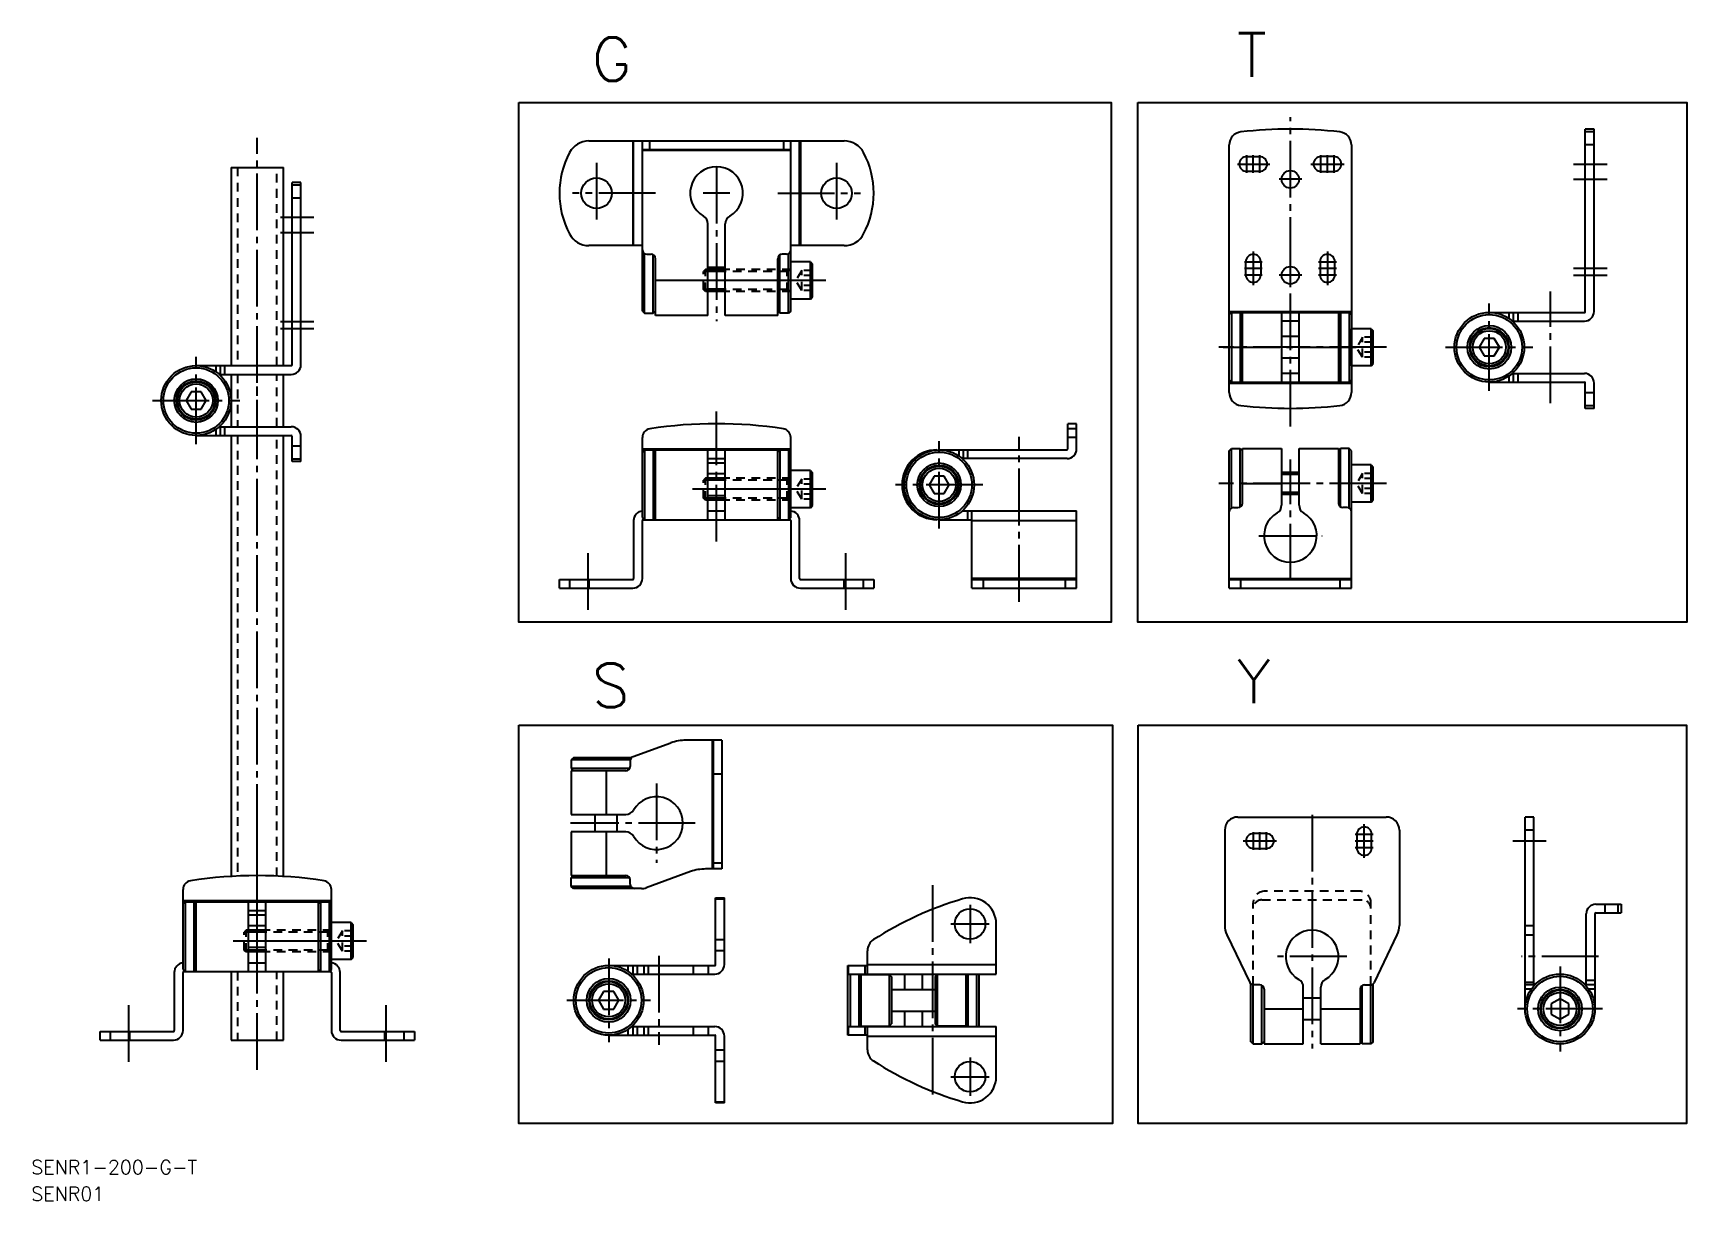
# Model space of a CAD drawing. Extents: x 132 to 511, y 24 to 292.
import ezdxf

# ---------------------------------------------------------------- set-up
doc = ezdxf.new("R2010")
doc.units = 0
doc.linetypes.add('CENTER', pattern=[17.5, 13, -1.5, 1.5, -1.5])
doc.linetypes.add('DASHED', pattern=[3.5, 2, -1.5])
doc.layers.get('0').update_dxf_attribs({"linetype": 'CONTINUOUS'})
doc.layers.add('CENTER', color=1, linetype='CENTER')
doc.styles.get("Standard").update_dxf_attribs({"font": 'txt.shx', "bigfont": '@extfont2.shx'})

msp = doc.modelspace()

# ---------------------------------------------------------------- linework, layer by layer
at = {"color": 7, "linetype": 'CONTINUOUS'}
for p, q in [((487.74, 227.99), (487.74, 269.79)), ((489.74, 269.79), (487.74, 269.79)), ((489.74, 269.15), (487.74, 269.15)), ((489.74, 227.99), (489.74, 269.79)), ((259.44, 267.1), (317.97, 267.1)), ((269.5, 267.1), (269.5, 243.1)), ((269.7, 243.1), (269.7, 267.1)), ((271.7, 228.1), (271.7, 267.1)), ((273.4, 265.1), (273.4, 267.1)), ((304.01, 267.1), (304.01, 265.1)), ((305.7, 228.1), (305.7, 267.1)), ((307.7, 243.1), (307.7, 267.1)), ((307.9, 267.1), (307.9, 243.1)), ((406.16, 209.42), (406.16, 266.17)), ((434.16, 266.17), (434.16, 209.42)), ((489.74, 266.17), (487.74, 266.17)), ((271.7, 265.1), (305.7, 265.1)), ((305.7, 264.9), (271.7, 264.9)), ((410.16, 263.49), (413.16, 263.49)), ((430.16, 263.49), (427.16, 263.49)), ((177.46, 260.98), (177.46, 215.58)), ((177.46, 260.98), (189.46, 260.98)), ((189.46, 215.58), (189.46, 260.98)), ((413.16, 260.09), (410.16, 260.09)), ((427.16, 260.09), (430.16, 260.09)), ((191.46, 215.78), (191.46, 257.58)), ((193.46, 257.58), (191.46, 257.58)), ((193.46, 256.93), (191.46, 256.93)), ((193.46, 253.95), (191.46, 253.95)), ((193.46, 215.78), (193.46, 257.58)), ((286.7, 227.1), (286.7, 248.11)), ((290.7, 227.1), (290.7, 248.11)), ((271.7, 243.1), (259.44, 243.1)), ((317.97, 243.1), (305.7, 243.1)), ((272.2, 227.6), (272.2, 241.23)), ((272.7, 241.1), (273.7, 241.1)), ((274.2, 227.6), (274.2, 240.96)), ((274.7, 227.1), (274.7, 240.1)), ((302.7, 227.1), (302.7, 240.1)), ((303.2, 227.6), (303.2, 240.96)), ((304.7, 241.1), (303.7, 241.1)), ((305.2, 227.6), (305.2, 241.23)), ((310.2, 239.35), (305.7, 239.35)), ((305.7, 230.85), (305.7, 239.35)), ((310.2, 230.85), (310.2, 239.35)), ((310.2, 239.35), (310.7, 238.85)), ((310.7, 231.35), (310.7, 238.85)), ((409.96, 236.39), (409.96, 239.39)), ((413.36, 239.39), (413.36, 236.39)), ((426.96, 239.39), (426.96, 236.39)), ((430.36, 236.39), (430.36, 239.39)), ((286.7, 235.1), (274.7, 235.1)), ((290.7, 238.1), (286.7, 238.1)), ((290.7, 237.6), (286.7, 237.6)), ((302.7, 235.1), (290.7, 235.1)), ((302.7, 235.1), (290.7, 235.1)), ((290.7, 233.1), (286.7, 233.1)), ((290.7, 232.6), (286.7, 232.6)), ((310.2, 230.85), (310.7, 231.35)), ((271.7, 228.1), (272.2, 227.6)), ((272.2, 227.6), (274.2, 227.6)), ((274.2, 227.6), (274.7, 228.1)), ((303.2, 227.6), (302.7, 228.1)), ((305.2, 227.6), (303.2, 227.6)), ((305.7, 228.1), (305.2, 227.6)), ((310.2, 230.85), (305.7, 230.85)), ((406.16, 227.99), (434.16, 227.99)), ((406.16, 227.79), (434.16, 227.79)), ((406.16, 227.29), (406.66, 227.79)), ((406.66, 227.79), (406.66, 211.79)), ((408.66, 227.79), (409.16, 227.29)), ((408.66, 227.79), (408.66, 211.79)), ((409.16, 211.79), (409.16, 227.79)), ((418.16, 227.79), (418.16, 211.79)), ((422.16, 211.79), (422.16, 227.79)), ((431.16, 227.79), (431.16, 211.79)), ((431.66, 227.79), (431.16, 227.29)), ((431.66, 227.79), (431.66, 211.79)), ((434.16, 227.29), (433.66, 227.79)), ((433.66, 227.79), (433.66, 211.79)), ((465.74, 227.79), (487.54, 227.79)), ((470.24, 227.79), (470.24, 226.37)), ((471.24, 227.79), (471.24, 225.79)), ((472.24, 227.79), (472.24, 225.79)), ((286.7, 227.1), (274.7, 227.1)), ((302.7, 227.1), (290.7, 227.1)), ((422.16, 225.79), (418.16, 225.79)), ((438.66, 224.04), (434.16, 224.04)), ((434.16, 215.54), (434.16, 224.04)), ((438.66, 215.54), (438.66, 224.04)), ((438.66, 224.04), (439.16, 223.54)), ((470.91, 225.79), (487.54, 225.79)), ((422.16, 222.29), (418.16, 222.29)), ((439.16, 216.04), (439.16, 223.54)), ((464.58, 221.79), (463.43, 219.79)), ((463.43, 219.79), (464.58, 217.79)), ((466.89, 221.79), (464.58, 221.79)), ((468.05, 219.79), (466.89, 221.79)), ((466.89, 217.79), (468.05, 219.79)), ((422.16, 217.29), (418.16, 217.29)), ((438.66, 215.54), (439.16, 216.04)), ((464.58, 217.79), (466.89, 217.79)), ((169.46, 215.58), (191.26, 215.58)), ((173.96, 215.58), (173.96, 214.15)), ((174.63, 213.58), (191.26, 213.58)), ((174.96, 215.58), (174.96, 213.58)), ((175.96, 215.58), (175.96, 213.58)), ((177.46, 213.58), (177.46, 201.58)), ((189.46, 201.58), (189.46, 213.58)), ((406.16, 212.29), (406.66, 211.79)), ((408.66, 211.79), (409.16, 212.29)), ((422.16, 213.79), (418.16, 213.79)), ((431.66, 211.79), (431.16, 212.29)), ((434.16, 212.29), (433.66, 211.79)), ((438.66, 215.54), (434.16, 215.54)), ((470.24, 213.22), (470.24, 211.79)), ((470.91, 213.79), (487.54, 213.79)), ((471.24, 213.79), (471.24, 211.79)), ((472.24, 213.79), (472.24, 211.79)), ((168.3, 209.58), (167.15, 207.58)), ((170.61, 209.58), (168.3, 209.58)), ((171.76, 207.58), (170.61, 209.58)), ((406.16, 211.79), (434.16, 211.79)), ((406.16, 211.59), (434.16, 211.59)), ((465.74, 211.79), (487.54, 211.79)), ((487.74, 205.79), (487.74, 211.59)), ((487.74, 209.42), (489.74, 209.42)), ((489.74, 205.79), (489.74, 211.59)), ((167.15, 207.58), (168.3, 205.58)), ((168.3, 205.58), (170.61, 205.58)), ((170.61, 205.58), (171.76, 207.58)), ((487.74, 206.44), (489.74, 206.44)), ((489.74, 205.79), (487.74, 205.79)), ((173.96, 201), (173.96, 199.58)), ((174.63, 201.58), (191.26, 201.58)), ((174.96, 201.58), (174.96, 199.58)), ((175.96, 201.58), (175.96, 199.58)), ((369.19, 196.47), (369.19, 202.27)), ((371.19, 202.27), (369.19, 202.27)), ((371.19, 201.09), (369.19, 201.09)), ((371.19, 196.47), (371.19, 202.27)), ((169.46, 199.58), (191.26, 199.58)), ((177.46, 199.58), (177.46, 132.27)), ((189.46, 122.07), (189.46, 199.58)), ((191.46, 193.58), (191.46, 199.38)), ((191.46, 197.2), (193.46, 197.2)), ((193.46, 193.58), (193.46, 199.38)), ((271.7, 180.77), (271.7, 199.12)), ((305.7, 180.77), (305.7, 199.12)), ((371.19, 199.12), (369.19, 199.12)), ((191.46, 194.22), (193.46, 194.22)), ((193.46, 193.58), (191.46, 193.58)), ((305.7, 196.47), (271.7, 196.47)), ((271.7, 195.77), (272.2, 196.27)), ((271.7, 196.27), (305.7, 196.27)), ((272.2, 196.27), (272.2, 180.27)), ((274.2, 196.27), (274.2, 180.27)), ((274.2, 196.27), (274.7, 195.77)), ((274.7, 180.27), (274.7, 196.27)), ((286.7, 180.27), (286.7, 196.27)), ((286.7, 194.27), (290.7, 194.27)), ((286.7, 193.27), (290.7, 193.27)), ((290.7, 180.27), (290.7, 196.27)), ((303.2, 196.27), (302.7, 195.77)), ((302.7, 180.27), (302.7, 196.27)), ((303.2, 196.27), (303.2, 180.27)), ((305.2, 196.27), (305.2, 180.27)), ((305.7, 195.77), (305.2, 196.27)), ((339.69, 196.27), (368.99, 196.27)), ((344.19, 196.27), (344.19, 194.85)), ((368.99, 194.27), (344.87, 194.27)), ((345.19, 196.27), (345.19, 194.27)), ((346.19, 196.27), (346.19, 194.27)), ((406.16, 196.07), (406.66, 196.57)), ((406.16, 164.57), (406.16, 196.07)), ((406.66, 182.94), (406.66, 196.57)), ((406.66, 196.57), (408.66, 196.57)), ((408.66, 183.21), (408.66, 196.57)), ((408.66, 196.57), (409.16, 196.07)), ((409.16, 184.07), (409.16, 196.57)), ((409.16, 196.57), (418.16, 196.57)), ((418.16, 196.57), (418.16, 183.56)), ((422.16, 183.56), (422.16, 196.57)), ((422.16, 196.57), (431.16, 196.57)), ((431.66, 196.57), (431.16, 196.07)), ((431.16, 196.57), (431.16, 184.07)), ((431.66, 183.21), (431.66, 196.57)), ((433.66, 196.57), (431.66, 196.57)), ((433.66, 182.94), (433.66, 196.57)), ((434.16, 196.07), (433.66, 196.57)), ((434.16, 164.57), (434.16, 196.07)), ((290.7, 190.77), (286.7, 190.77)), ((290.7, 189.77), (286.7, 189.77)), ((290.7, 189.77), (286.7, 189.77)), ((310.2, 191.52), (305.7, 191.52)), ((305.7, 183.02), (305.7, 191.52)), ((310.2, 183.02), (310.2, 191.52)), ((310.2, 191.52), (310.7, 191.02)), ((310.7, 183.52), (310.7, 191.02)), ((338.54, 190.27), (337.38, 188.27)), ((340.85, 190.27), (338.54, 190.27)), ((342, 188.27), (340.85, 190.27)), ((422.16, 191.07), (418.16, 191.07)), ((438.66, 192.82), (434.16, 192.82)), ((434.16, 184.32), (434.16, 192.82)), ((438.66, 184.32), (438.66, 192.82)), ((438.66, 192.82), (439.16, 192.32)), ((439.16, 184.82), (439.16, 192.32)), ((290.7, 185.77), (286.7, 185.77)), ((302.7, 187.27), (290.7, 187.27)), ((337.38, 188.27), (338.54, 186.27)), ((338.54, 186.27), (340.85, 186.27)), ((340.85, 186.27), (342, 188.27)), ((409.16, 188.57), (418.16, 188.57)), ((422.16, 186.07), (418.16, 186.07)), ((290.7, 184.77), (286.7, 184.77)), ((290.7, 184.77), (286.7, 184.77)), ((286.7, 182.27), (290.7, 182.27)), ((310.2, 183.02), (305.7, 183.02)), ((310.2, 183.02), (310.7, 183.52)), ((344.87, 182.27), (371.19, 182.27)), ((346.19, 182.27), (346.19, 180.27)), ((347.19, 164.57), (347.19, 182.27)), ((371.19, 164.57), (371.19, 182.27)), ((407.16, 183.07), (408.16, 183.07)), ((433.16, 183.07), (432.16, 183.07)), ((438.66, 184.32), (434.16, 184.32)), ((438.66, 184.32), (439.16, 184.82)), ((269.7, 180.07), (269.7, 166.77)), ((271.7, 180.77), (272.2, 180.27)), ((271.7, 166.77), (271.7, 180.07)), ((271.9, 180.27), (305.5, 180.27)), ((274.2, 180.27), (274.7, 180.77)), ((303.2, 180.27), (302.7, 180.77)), ((305.7, 180.77), (305.2, 180.27)), ((305.7, 180.07), (305.7, 166.77)), ((307.7, 166.77), (307.7, 180.07)), ((339.69, 180.27), (347.19, 180.27)), ((347.19, 180.07), (371.19, 180.07)), ((371.19, 166.77), (347.19, 166.77)), ((406.16, 166.77), (434.16, 166.77)), ((252.7, 164.57), (252.7, 166.57)), ((252.7, 166.57), (269.5, 166.57)), ((252.7, 164.57), (269.5, 164.57)), ((255.01, 166.57), (255.01, 164.57)), ((259.44, 166.57), (259.44, 164.57)), ((307.9, 166.57), (324.7, 166.57)), ((307.9, 164.57), (324.7, 164.57)), ((317.97, 164.57), (317.97, 166.57)), ((322.39, 164.57), (322.39, 166.57)), ((324.7, 166.57), (324.7, 164.57)), ((347.19, 166.57), (371.19, 166.57)), ((347.19, 164.57), (371.19, 164.57)), ((349.86, 164.57), (349.86, 166.57)), ((368.53, 166.57), (368.53, 164.57)), ((406.16, 166.57), (434.16, 166.57)), ((406.16, 164.57), (434.16, 164.57)), ((408.82, 164.57), (408.82, 166.57)), ((431.5, 166.57), (431.5, 164.57)), ((177.46, 132.27), (177.46, 98.5)), ((269.58, 125.95), (278.25, 129.11)), ((289.92, 129.71), (281.67, 129.71)), ((287.72, 129.71), (287.72, 100.21)), ((287.92, 129.71), (287.92, 100.21)), ((289.92, 129.71), (289.92, 100.21)), ((255.92, 125.71), (255.42, 125.21)), ((268.95, 125.21), (255.42, 125.21)), ((255.42, 125.21), (255.42, 123.21)), ((269.22, 125.71), (255.92, 125.71)), ((189.46, 98.5), (189.46, 122.07)), ((268.77, 123.21), (255.42, 123.21)), ((255.42, 123.21), (255.92, 122.71)), ((267.92, 122.71), (255.42, 122.71)), ((255.42, 122.71), (255.42, 112.71)), ((263.42, 122.71), (263.42, 112.71)), ((268.92, 125.01), (268.92, 123.71)), ((287.92, 122.01), (289.92, 122.01)), ((255.42, 112.71), (267.93, 112.71)), ((260.92, 108.71), (260.92, 112.71)), ((265.92, 108.71), (265.92, 112.71)), ((408.13, 112.12), (442.13, 112.12)), ((473.94, 68.12), (473.94, 112.12)), ((475.94, 112.12), (473.94, 112.12)), ((475.94, 73.29), (475.94, 112.12)), ((267.93, 108.71), (255.42, 108.71)), ((255.42, 108.71), (255.42, 98.71)), ((263.42, 108.71), (263.42, 98.71)), ((405.13, 109.12), (405.13, 87.26)), ((414.68, 108.32), (411.68, 108.32)), ((435.38, 108.12), (435.38, 105.04)), ((438.78, 105.04), (438.78, 108.12)), ((445.13, 109.12), (445.13, 87.26)), ((411.68, 104.92), (414.68, 104.92)), ((255.42, 98.21), (255.92, 98.71)), ((255.42, 98.71), (267.92, 98.71)), ((282.76, 99.61), (272.55, 95.9)), ((289.92, 100.21), (286.18, 100.21)), ((287.92, 101.59), (289.92, 101.59)), ((166.46, 77.18), (166.46, 95.52)), ((200.46, 77.18), (200.46, 95.52)), ((268.77, 98.21), (255.42, 98.21)), ((255.42, 96.21), (255.42, 98.21)), ((269.07, 96.21), (255.42, 96.21)), ((255.92, 95.71), (255.42, 96.21)), ((271.53, 95.71), (255.92, 95.71)), ((268.92, 96.71), (268.92, 97.71)), ((200.46, 92.88), (166.46, 92.88)), ((166.46, 92.18), (166.96, 92.68)), ((166.46, 92.68), (200.46, 92.68)), ((166.96, 92.68), (166.96, 76.68)), ((168.96, 92.68), (168.96, 76.68)), ((168.96, 92.68), (169.46, 92.18)), ((169.46, 76.68), (169.46, 92.68)), ((181.46, 76.68), (181.46, 92.68)), ((185.46, 76.68), (185.46, 92.68)), ((197.96, 92.68), (197.46, 92.18)), ((197.46, 76.68), (197.46, 92.68)), ((197.96, 92.68), (197.96, 76.68)), ((199.96, 92.68), (199.96, 76.68)), ((200.46, 92.18), (199.96, 92.68)), ((288.48, 78.3), (288.48, 93.6)), ((288.48, 93.6), (290.48, 93.6)), ((288.48, 93.35), (290.48, 93.35)), ((290.48, 78.3), (290.48, 93.6)), ((490.14, 92.12), (495.94, 92.12)), ((495.94, 92.12), (495.94, 90.12)), ((181.46, 90.68), (185.46, 90.68)), ((181.46, 89.68), (185.46, 89.68)), ((185.46, 87.18), (181.46, 87.18)), ((204.96, 87.93), (200.46, 87.93)), ((200.46, 79.43), (200.46, 87.93)), ((204.96, 79.43), (204.96, 87.93)), ((204.96, 87.93), (205.46, 87.43)), ((205.46, 79.93), (205.46, 87.43)), ((352.77, 76.1), (352.77, 87.6)), ((487.94, 73.29), (487.94, 89.92)), ((489.94, 89.92), (489.94, 68.12)), ((490.14, 90.12), (495.94, 90.12)), ((185.46, 86.18), (181.46, 86.18)), ((185.46, 86.18), (181.46, 86.18)), ((197.46, 83.68), (185.46, 83.68)), ((290.48, 84), (288.48, 84)), ((405.62, 85.09), (410.86, 74.19)), ((439.4, 74.19), (444.64, 85.09)), ((185.46, 82.18), (181.46, 82.18)), ((185.46, 81.18), (181.46, 81.18)), ((185.46, 81.18), (181.46, 81.18)), ((204.96, 79.43), (205.46, 79.93)), ((290.48, 81.48), (288.48, 81.48)), ((323.27, 76.1), (323.27, 81.48)), ((164.46, 76.48), (164.46, 63.18)), ((166.46, 77.18), (166.96, 76.68)), ((166.46, 63.18), (166.46, 76.48)), ((166.66, 76.68), (200.26, 76.68)), ((168.96, 76.68), (169.46, 77.18)), ((177.46, 76.68), (177.46, 60.98)), ((181.46, 78.68), (185.46, 78.68)), ((189.46, 60.98), (189.46, 76.68)), ((197.96, 76.68), (197.46, 77.18)), ((200.46, 77.18), (199.96, 76.68)), ((204.96, 79.43), (200.46, 79.43)), ((200.46, 76.48), (200.46, 63.18)), ((202.46, 63.18), (202.46, 76.48)), ((263.98, 78.1), (288.28, 78.1)), ((268.48, 76.67), (268.48, 78.1)), ((269.16, 76.1), (288.28, 76.1)), ((269.48, 78.1), (269.48, 76.1)), ((270.48, 78.1), (270.48, 76.1)), ((272.09, 76.1), (272.09, 78.1)), ((273.12, 76.1), (273.12, 78.1)), ((283.33, 78.1), (283.33, 76.1)), ((286.75, 78.1), (286.75, 76.1)), ((318.77, 62.1), (318.77, 78.1)), ((318.77, 78.1), (323.27, 78.1)), ((318.77, 76.1), (352.77, 76.1)), ((318.95, 76.1), (318.95, 78.1)), ((319.27, 76.1), (319.27, 64.1)), ((321.27, 76.1), (321.27, 64.1)), ((321.77, 76.1), (321.77, 64.1)), ((321.77, 76), (328.27, 76)), ((322.67, 78.1), (322.67, 76.1)), ((323.27, 78.3), (352.77, 78.3)), ((328.27, 76), (328.27, 64.2)), ((328.27, 76), (328.77, 75.5)), ((331.77, 76.1), (331.77, 72.6)), ((335.77, 76.1), (335.77, 72.6)), ((339.27, 76), (338.77, 75.5)), ((339.27, 76), (339.27, 64.2)), ((345.77, 76), (339.27, 76)), ((345.77, 76.1), (345.77, 64.1)), ((346.27, 76.1), (346.27, 64.1)), ((348.27, 76.1), (348.27, 64.1)), ((348.77, 76.1), (348.77, 64.1)), ((262.83, 72.1), (261.67, 70.1)), ((265.14, 72.1), (262.83, 72.1)), ((266.29, 70.1), (265.14, 72.1)), ((328.77, 75.5), (328.77, 64.7)), ((328.77, 72.6), (338.77, 72.6)), ((338.77, 75.5), (338.77, 64.7)), ((411.13, 60.62), (411.13, 73.85)), ((411.63, 60.12), (411.63, 73.64)), ((413.13, 73.62), (411.76, 73.62)), ((413.63, 60.12), (413.63, 73.47)), ((414.13, 72.62), (414.13, 60.12)), ((423.13, 60.12), (423.13, 73.13)), ((427.13, 60.12), (427.13, 73.13)), ((436.13, 72.62), (436.13, 60.12)), ((436.63, 60.12), (436.63, 73.47)), ((437.13, 73.62), (438.5, 73.62)), ((438.63, 60.12), (438.63, 73.64)), ((439.13, 60.62), (439.13, 73.85)), ((475.94, 73.62), (473.94, 73.62)), ((489.94, 73.62), (487.94, 73.62)), ((261.67, 70.1), (262.83, 68.1)), ((261.67, 70.1), (262.83, 68.1)), ((265.14, 68.1), (266.29, 70.1)), ((427.13, 70.62), (423.13, 70.62)), ((481.94, 70.43), (479.94, 69.27)), ((479.94, 69.27), (479.94, 66.96)), ((483.94, 69.27), (481.94, 70.43)), ((483.94, 66.96), (483.94, 69.27)), ((262.83, 68.1), (265.14, 68.1)), ((328.27, 64.2), (328.77, 64.7)), ((328.77, 67.6), (338.77, 67.6)), ((331.77, 67.6), (331.77, 64.1)), ((335.77, 67.6), (335.77, 64.1)), ((339.27, 64.2), (338.77, 64.7)), ((427.13, 65.62), (423.13, 65.62)), ((479.94, 66.96), (481.94, 65.81)), ((481.94, 65.81), (483.94, 66.96)), ((147.46, 60.98), (147.46, 62.98)), ((147.46, 62.98), (164.26, 62.98)), ((147.46, 60.98), (164.26, 60.98)), ((149.77, 62.98), (149.77, 60.98)), ((154.19, 62.98), (154.19, 60.98)), ((177.46, 60.98), (189.46, 60.98)), ((202.66, 62.98), (219.46, 62.98)), ((202.66, 60.98), (219.46, 60.98)), ((212.72, 60.98), (212.72, 62.98)), ((217.14, 60.98), (217.14, 62.98)), ((219.46, 62.98), (219.46, 60.98)), ((263.98, 62.1), (288.28, 62.1)), ((268.48, 62.1), (268.48, 63.52)), ((269.16, 64.1), (288.28, 64.1)), ((269.48, 64.1), (269.48, 62.1)), ((270.48, 64.1), (270.48, 62.1)), ((272.09, 62.1), (272.09, 64.1)), ((273.12, 62.1), (273.12, 64.1)), ((283.33, 64.1), (283.33, 62.1)), ((286.75, 64.1), (286.75, 62.1)), ((288.48, 46.6), (288.48, 61.9)), ((290.48, 46.6), (290.48, 61.9)), ((318.77, 64.1), (352.77, 64.1)), ((323.27, 62.1), (318.77, 62.1)), ((318.95, 62.1), (318.95, 64.1)), ((321.77, 64.2), (328.27, 64.2)), ((322.67, 64.1), (322.67, 62.1)), ((323.27, 58.72), (323.27, 64.1)), ((323.27, 61.9), (352.77, 61.9)), ((345.77, 64.2), (339.27, 64.2)), ((352.77, 52.6), (352.77, 64.1)), ((288.48, 58.72), (290.48, 58.72)), ((411.13, 60.62), (411.63, 60.12)), ((411.63, 60.12), (413.63, 60.12)), ((413.63, 60.12), (414.13, 60.62)), ((414.13, 60.12), (423.13, 60.12)), ((427.13, 60.12), (436.13, 60.12)), ((436.63, 60.12), (436.13, 60.62)), ((438.63, 60.12), (436.63, 60.12)), ((439.13, 60.62), (438.63, 60.12)), ((288.48, 56.19), (290.48, 56.19)), ((288.48, 46.85), (290.48, 46.85)), ((290.48, 46.6), (288.48, 46.6))]:
    msp.add_line(p, q, dxfattribs=at)
at = {"color": 3, "linetype": 'DASHED'}
for p, q in [((178.96, 260.98), (178.96, 215.58)), ((187.96, 215.58), (187.96, 260.98)), ((286.14, 237.6), (285.7, 237.16)), ((285.7, 233.03), (285.7, 237.16)), ((286.7, 237.16), (285.7, 237.16)), ((286.14, 232.6), (286.14, 237.6)), ((286.7, 237.6), (286.14, 237.6)), ((305.7, 237.6), (290.7, 237.6)), ((304.9, 237.16), (290.7, 237.16)), ((304.9, 232.6), (304.9, 237.6)), ((304.9, 237.16), (305.65, 237.6)), ((308.2, 237.4), (306.87, 235.1)), ((308.2, 232.79), (306.87, 235.1)), ((308.2, 232.79), (308.2, 237.4)), ((310.7, 237.4), (308.2, 237.4)), ((310.7, 236.25), (308.2, 236.25)), ((286.14, 232.6), (285.7, 233.03)), ((286.7, 233.03), (285.7, 233.03)), ((286.7, 232.6), (286.14, 232.6)), ((304.9, 233.03), (290.7, 233.03)), ((305.7, 232.6), (290.7, 232.6)), ((304.9, 233.03), (305.65, 232.6)), ((307.54, 233.94), (307.54, 233.94)), ((307.87, 233.36), (307.87, 233.36)), ((310.7, 233.94), (308.2, 233.94)), ((310.7, 232.79), (308.2, 232.79)), ((436.66, 222.1), (435.32, 219.79)), ((436.66, 217.49), (435.32, 219.79)), ((436.66, 217.49), (436.66, 222.1)), ((439.16, 222.1), (436.66, 222.1)), ((439.16, 220.95), (436.66, 220.95)), ((435.99, 218.64), (435.99, 218.64)), ((436.32, 218.06), (436.32, 218.06)), ((439.16, 218.64), (436.66, 218.64)), ((439.16, 217.49), (436.66, 217.49)), ((178.96, 213.58), (178.96, 201.58)), ((187.96, 201.58), (187.96, 213.58)), ((178.96, 199.58), (178.96, 98.57)), ((187.96, 98.57), (187.96, 199.58)), ((286.14, 189.77), (285.7, 189.34)), ((286.14, 184.77), (286.14, 189.77)), ((286.7, 189.77), (286.14, 189.77)), ((305.7, 189.77), (290.7, 189.77)), ((304.9, 184.77), (304.9, 189.77)), ((304.9, 189.34), (305.65, 189.77)), ((308.2, 189.58), (306.87, 187.27)), ((308.2, 184.96), (308.2, 189.58)), ((310.7, 189.58), (308.2, 189.58)), ((436.66, 190.88), (435.32, 188.57)), ((436.66, 186.26), (436.66, 190.88)), ((439.16, 190.88), (436.66, 190.88)), ((439.16, 189.73), (436.66, 189.73)), ((285.7, 185.2), (285.7, 189.34)), ((286.7, 189.34), (285.7, 189.34)), ((304.9, 189.34), (290.7, 189.34)), ((308.2, 184.96), (306.87, 187.27)), ((307.54, 186.12), (307.54, 186.12)), ((310.7, 188.43), (308.2, 188.43)), ((310.7, 186.12), (308.2, 186.12)), ((436.66, 186.26), (435.32, 188.57)), ((435.99, 187.42), (435.99, 187.42)), ((436.32, 186.84), (436.32, 186.84)), ((439.16, 187.42), (436.66, 187.42)), ((439.16, 186.26), (436.66, 186.26)), ((286.14, 184.77), (285.7, 185.21)), ((286.7, 185.21), (285.7, 185.2)), ((286.7, 184.77), (286.14, 184.77)), ((304.9, 185.21), (290.7, 185.21)), ((305.7, 184.77), (290.7, 184.77)), ((304.9, 185.21), (305.65, 184.77)), ((307.87, 185.54), (307.87, 185.54)), ((310.7, 184.96), (308.2, 184.96)), ((435.93, 95.12), (414.33, 95.12)), ((411.63, 73.63), (411.63, 92.42)), ((413.63, 93.12), (436.63, 93.12)), ((438.63, 73.64), (438.63, 92.42)), ((180.89, 86.18), (180.46, 85.74)), ((180.46, 81.61), (180.46, 85.74)), ((181.46, 85.74), (180.46, 85.74)), ((180.89, 81.18), (180.89, 86.18)), ((181.46, 86.18), (180.89, 86.18)), ((200.46, 86.18), (185.46, 86.18)), ((199.66, 85.74), (185.46, 85.74)), ((199.66, 81.18), (199.66, 86.18)), ((199.66, 85.74), (200.41, 86.18)), ((202.96, 85.99), (201.62, 83.68)), ((202.96, 81.37), (201.62, 83.68)), ((202.96, 81.37), (202.96, 85.99)), ((205.46, 85.99), (202.96, 85.99)), ((205.46, 84.83), (202.96, 84.83)), ((180.89, 81.18), (180.46, 81.61)), ((181.46, 81.61), (180.46, 81.61)), ((181.46, 81.18), (180.89, 81.18)), ((199.66, 81.61), (185.46, 81.61)), ((200.46, 81.18), (185.46, 81.18)), ((199.66, 81.61), (200.41, 81.18)), ((202.29, 82.52), (202.29, 82.52)), ((202.62, 81.94), (202.62, 81.94)), ((205.46, 82.52), (202.96, 82.52)), ((205.46, 81.37), (202.96, 81.37)), ((178.96, 76.68), (178.96, 60.98)), ((187.96, 60.98), (187.96, 76.68))]:
    msp.add_line(p, q, dxfattribs=at)
at = {"color": 3, "linetype": 'CONTINUOUS'}
for p, q in [((290.7, 237.16), (286.7, 237.16)), ((290.7, 233.03), (286.7, 233.03)), ((422.16, 190.64), (418.16, 190.64)), ((290.7, 189.34), (286.7, 189.34)), ((422.16, 186.5), (418.16, 186.5)), ((290.7, 185.21), (286.7, 185.21)), ((185.46, 85.74), (181.46, 85.74)), ((185.46, 81.61), (181.46, 81.61))]:
    msp.add_line(p, q, dxfattribs=at)
at = {"linetype": 'CONTINUOUS'}
for p, q in [((475.94, 109.12), (473.94, 109.12)), ((492.31, 90.12), (492.31, 92.12)), ((495.29, 90.12), (495.29, 92.12)), ((473.94, 87.26), (475.94, 87.26)), ((473.94, 85.09), (475.94, 85.09)), ((475.94, 74.19), (473.94, 74.19)), ((475.36, 72.62), (473.94, 72.62)), ((489.94, 74.62), (487.94, 74.62)), ((489.94, 72.62), (488.52, 72.62)), ((414.13, 68.12), (423.13, 68.12)), ((427.13, 68.12), (436.13, 68.12))]:
    msp.add_line(p, q, dxfattribs=at)
at = {"color": 7, "linetype": 'CONTINUOUS'}
for points in [[(243.42, 275.88), (379.08, 275.88), (379.08, 156.75), (243.42, 156.75)], [(385.2, 275.88), (511.02, 275.88), (511.02, 156.75), (385.2, 156.75)], [(243.42, 133.18), (379.39, 133.18), (379.39, 41.86), (243.42, 41.86)], [(385.3, 133.18), (510.91, 133.18), (510.91, 41.86), (385.3, 41.86)]]:
    msp.add_lwpolyline(points, close=True, dxfattribs=at)
for centre, radius in [((261.2, 255.1), 3.5), ((316.2, 255.1), 3.5), ((420.16, 258.29), 2), ((420.16, 236.29), 2), ((465.74, 219.79), 8), ((465.74, 219.79), 7.5), ((465.74, 219.79), 5), ((465.74, 219.79), 4.5), ((465.74, 219.79), 4.3), ((465.74, 219.79), 3.8), ((169.46, 207.58), 8), ((169.46, 207.58), 7.5), ((169.46, 207.58), 5), ((169.46, 207.58), 4.5), ((169.46, 207.58), 4.3), ((169.46, 207.58), 3.8), ((339.69, 188.27), 8), ((339.69, 188.27), 7.5), ((339.69, 188.27), 5), ((339.69, 188.27), 4.5), ((339.69, 188.27), 4.3), ((339.69, 188.27), 3.8), ((346.77, 87.6), 3.5), ((263.98, 70.1), 8), ((263.98, 70.1), 7.5), ((481.94, 68.12), 8), ((263.98, 70.1), 5), ((263.98, 70.1), 4.5), ((263.98, 70.1), 4.3), ((263.98, 70.1), 3.8), ((481.94, 68.12), 7.5), ((481.94, 68.12), 5), ((481.94, 68.12), 4.5), ((481.94, 68.12), 4.3), ((346.77, 52.6), 3.5)]:
    msp.add_circle(centre, radius, dxfattribs=at)
at = {"linetype": 'CONTINUOUS'}
msp.add_circle((481.94, 68.12), 3.8, dxfattribs=at)
at = {"color": 7, "linetype": 'CONTINUOUS'}
for centre, radius, start, end in [((409.16, 266.17), 3, 96.5115, 180), ((420.16, 169.79), 100, 83.4885, 96.5115), ((431.16, 266.17), 3, 0, 83.4885), ((259.44, 262.1), 5, 90, 152.1819), ((317.97, 262.1), 5, 27.8181, 90), ((272.7, 255.1), 20, 152.1819, 207.8181), ((304.7, 255.1), 20, 332.1819, 27.8181), ((410.16, 261.79), 1.7, 90, 270), ((413.16, 261.79), 1.7, 270, 90), ((427.16, 261.79), 1.7, 90, 270), ((430.16, 261.79), 1.7, 270, 90), ((288.7, 255.1), 6.05, 299.7947, 240.2053), ((284.7, 248.11), 2, 0, 60.2053), ((292.7, 248.11), 2, 119.7947, 180), ((259.44, 248.1), 5, 207.8181, 270), ((317.97, 248.1), 5, 270, 332.1819), ((272.7, 242.1), 1, 180, 270), ((273.7, 240.1), 1, 0, 90), ((303.7, 240.1), 1, 90, 180), ((304.7, 242.1), 1, 270, 0), ((411.66, 239.39), 1.7, 0, 180), ((428.66, 239.39), 1.7, 0, 180), ((411.66, 236.39), 1.7, 180, 0), ((428.66, 236.39), 1.7, 180, 0), ((487.54, 227.99), 2.2, 270, 0), ((487.54, 227.99), 0.2, 270, 0), ((191.26, 215.78), 2.2, 270, 0), ((191.26, 215.78), 0.2, 270, 0), ((487.54, 211.59), 2.2, 0, 90), ((409.16, 209.42), 3, 180, 263.4885), ((431.16, 209.42), 3, 276.5115, 0), ((487.54, 211.59), 0.2, 0, 90), ((420.16, 305.79), 100, 263.4885, 276.5115), ((191.26, 199.38), 2.2, 0, 90), ((273.7, 199.12), 2, 98.8044, 180), ((288.7, 102.27), 100, 81.1956, 98.8044), ((303.7, 199.12), 2, 0, 81.1956), ((191.26, 199.38), 0.2, 0, 90), ((339.19, 188.27), 8, 90, 270), ((368.99, 196.47), 0.2, 270, 0), ((368.99, 196.47), 2.2, 270, 0), ((271.9, 180.07), 2.2, 95.2878, 180), ((305.5, 180.07), 2.2, 0, 84.7115), ((407.16, 182.07), 1, 90, 180), ((408.16, 184.07), 1, 270, 0), ((416.16, 183.56), 2, 299.7947, 0), ((424.16, 183.56), 2, 180, 240.2053), ((432.16, 184.07), 1, 180, 270), ((433.16, 182.07), 1, 0, 90), ((271.9, 180.07), 0.2, 90, 180), ((305.5, 180.07), 0.2, 0, 90), ((420.16, 176.57), 6.05, 119.7947, 60.2053), ((269.5, 166.77), 0.2, 270, 0), ((269.5, 166.77), 2.2, 270, 0), ((307.9, 166.77), 2.2, 180, 270), ((307.9, 166.77), 0.2, 180, 270), ((281.67, 119.71), 10, 90, 110), ((269.92, 125.01), 1, 110, 180), ((267.92, 123.71), 1, 270, 0), ((267.93, 114.71), 2, 270, 330.2053), ((274.92, 110.71), 6.05, 209.7947, 150.2053), ((408.13, 109.12), 3, 90, 180), ((442.13, 109.12), 3, 0, 90), ((267.93, 106.71), 2, 29.7947, 90), ((411.68, 106.62), 1.7, 90, 270), ((414.68, 106.62), 1.7, 270, 90), ((437.08, 108.12), 1.7, 0, 180), ((437.08, 105.04), 1.7, 180, 0), ((183.46, -1.32), 100, 81.1956, 98.8044), ((267.92, 97.71), 1, 0, 90), ((286.18, 90.21), 10, 90, 110), ((168.46, 95.52), 2, 98.8044, 180), ((198.46, 95.52), 2, 0, 81.1956), ((269.92, 96.71), 1, 180, 270), ((271.53, 98.71), 3, 270, 290), ((367.84, 16.66), 80, 106.5369, 122.6684), ((346.77, 87.6), 6, 0, 106.5369), ((490.14, 89.92), 2.2, 90, 180), ((410.13, 87.26), 5, 180, 205.641), ((440.13, 87.26), 5, 334.359, 0), ((490.14, 89.92), 0.2, 90, 180), ((326.27, 81.48), 3, 122.6684, 180), ((425.13, 80.12), 6.05, 299.7947, 240.2053), ((166.66, 76.48), 2.2, 95.2878, 180), ((166.66, 76.48), 0.2, 90, 180), ((200.26, 76.48), 0.2, 0, 90), ((200.26, 76.48), 2.2, 0, 84.7115), ((288.28, 78.3), 2.2, 270, 0), ((288.28, 78.3), 0.2, 270, 0), ((411.76, 74.62), 1, 205.641, 270), ((413.13, 72.62), 1, 0, 90), ((421.13, 73.13), 2, 0, 60.2053), ((429.13, 73.13), 2, 119.7947, 180), ((437.13, 72.62), 1, 90, 180), ((438.5, 74.62), 1, 270, 334.359), ((164.26, 63.18), 0.2, 270, 0), ((164.26, 63.18), 2.2, 270, 0), ((202.66, 63.18), 2.2, 180, 270), ((202.66, 63.18), 0.2, 180, 270), ((288.28, 61.9), 2.2, 0, 90), ((288.28, 61.9), 0.2, 0, 90), ((326.27, 58.72), 3, 180, 237.3316), ((367.84, 123.54), 80, 237.3316, 253.4631), ((346.77, 52.6), 6, 253.4631, 0)]:
    msp.add_arc(centre, radius, start, end, dxfattribs=at)
at = {"color": 3, "linetype": 'DASHED'}
for centre, radius, start, end in [((414.33, 92.42), 2.7, 90, 180), ((435.93, 92.42), 2.7, 0, 90), ((413.63, 91.12), 2, 90, 180), ((436.63, 91.12), 2, 0, 90)]:
    msp.add_arc(centre, radius, start, end, dxfattribs=at)
at = {"layer": 'CENTER', "color": 1, "linetype": 'CENTER'}
for p, q in [((420.16, 201.6), (420.16, 272.51)), ((183.46, 54.14), (183.46, 267.81)), ((261.2, 262.1), (261.2, 248.1)), ((316.2, 262.1), (316.2, 248.1)), ((408.04, 261.79), (415.48, 261.79)), ((410.16, 259.75), (410.16, 263.83)), ((411.66, 259.75), (411.66, 263.83)), ((413.16, 259.75), (413.16, 263.83)), ((424.82, 261.79), (432.5, 261.79)), ((427.16, 259.75), (427.16, 263.83)), ((428.66, 259.75), (428.66, 263.83)), ((430.16, 259.75), (430.16, 263.83)), ((485.06, 261.79), (492.74, 261.79)), ((288.7, 261.15), (288.7, 225.77)), ((422.76, 258.29), (417.56, 258.29)), ((420.16, 255.69), (420.16, 260.89)), ((485.06, 258.29), (492.74, 258.29)), ((274.7, 255.1), (255.7, 255.1)), ((291.7, 255.1), (285.61, 255.1)), ((302.7, 255.1), (321.7, 255.1)), ((188.78, 249.58), (196.46, 249.58)), ((188.78, 246.08), (196.46, 246.08)), ((409.62, 239.39), (413.7, 239.39)), ((411.66, 241.73), (411.66, 234.05)), ((420.16, 233.69), (420.16, 238.89)), ((426.62, 239.39), (430.7, 239.39)), ((428.66, 241.73), (428.66, 234.05)), ((313.7, 235.1), (282.7, 235.1)), ((409.62, 237.89), (413.7, 237.89)), ((409.62, 236.39), (413.7, 236.39)), ((422.76, 236.29), (417.56, 236.29)), ((426.62, 237.89), (430.7, 237.89)), ((426.62, 236.39), (430.7, 236.39)), ((485.06, 237.89), (492.74, 237.89)), ((485.06, 236.29), (492.74, 236.29)), ((479.74, 206.99), (479.74, 232.59)), ((465.74, 209.79), (465.74, 229.79)), ((188.78, 225.68), (196.46, 225.68)), ((188.78, 224.08), (196.46, 224.08)), ((183.46, 194.78), (183.46, 220.38)), ((442.16, 219.79), (403.74, 219.79)), ((404.76, 219.79), (435.56, 219.79)), ((455.74, 219.79), (475.74, 219.79)), ((169.46, 197.58), (169.46, 217.58)), ((159.46, 207.58), (179.46, 207.58)), ((288.7, 175.27), (288.7, 205.1)), ((339.69, 178.27), (339.69, 198.27)), ((358.03, 161.47), (358.03, 199.27)), ((420.16, 166.35), (420.16, 194.03)), ((313.7, 187.27), (282.7, 187.27)), ((349.69, 188.27), (329.69, 188.27)), ((442.16, 188.57), (403.74, 188.57)), ((412.9, 176.57), (427.42, 176.57)), ((259.2, 172.57), (259.2, 158.57)), ((318.2, 172.57), (318.2, 158.57)), ((274.92, 119.79), (274.92, 101.64)), ((283.82, 110.71), (255.27, 110.71)), ((425.13, 112.64), (425.13, 59.09)), ((437.08, 102.78), (437.08, 110.46)), ((183.46, 79.62), (183.46, 109.45)), ((409.34, 106.62), (417.02, 106.62)), ((411.68, 104.58), (411.68, 108.66)), ((413.18, 104.58), (413.18, 108.66)), ((414.68, 104.58), (414.68, 108.66)), ((439.12, 108.12), (435.04, 108.12)), ((439.12, 106.58), (435.04, 106.58)), ((471.1, 106.62), (478.78, 106.62)), ((439.12, 105.04), (435.04, 105.04)), ((338.27, 48.52), (338.27, 97.3)), ((346.77, 91.97), (346.77, 83.22)), ((342.4, 87.6), (351.15, 87.6)), ((208.46, 83.68), (177.46, 83.68)), ((263.98, 79.7), (263.98, 60.5)), ((275.48, 80.29), (275.48, 59.91)), ((433.06, 80.12), (417.2, 80.12)), ((490.74, 80.12), (473.14, 80.12)), ((481.94, 77.87), (481.94, 58.37)), ((153.96, 68.98), (153.96, 54.98)), ((212.96, 68.98), (212.96, 54.98)), ((254.38, 70.1), (273.58, 70.1)), ((491.69, 68.12), (472.19, 68.12)), ((346.77, 56.97), (346.77, 48.22)), ((342.4, 52.6), (351.15, 52.6))]:
    msp.add_line(p, q, dxfattribs=at)

# ---------------------------------------------------------------- texts
at = {"color": 7, "linetype": 'CONTINUOUS'}
for s, height, p in [('T', 10, (407.92, 281.81)), ('G', 10, (260.16, 280.83)), ('Y', 10, (407.92, 138.25)), ('S', 10, (260.16, 137.27)), ('SENR1-200-G-T', 3.2, (131.69, 30.26)), ('SENR01', 3.2, (131.69, 24.11))]:
    msp.add_text(s, height=height, dxfattribs=at).set_placement(p)

doc.saveas('drawing.dxf')
